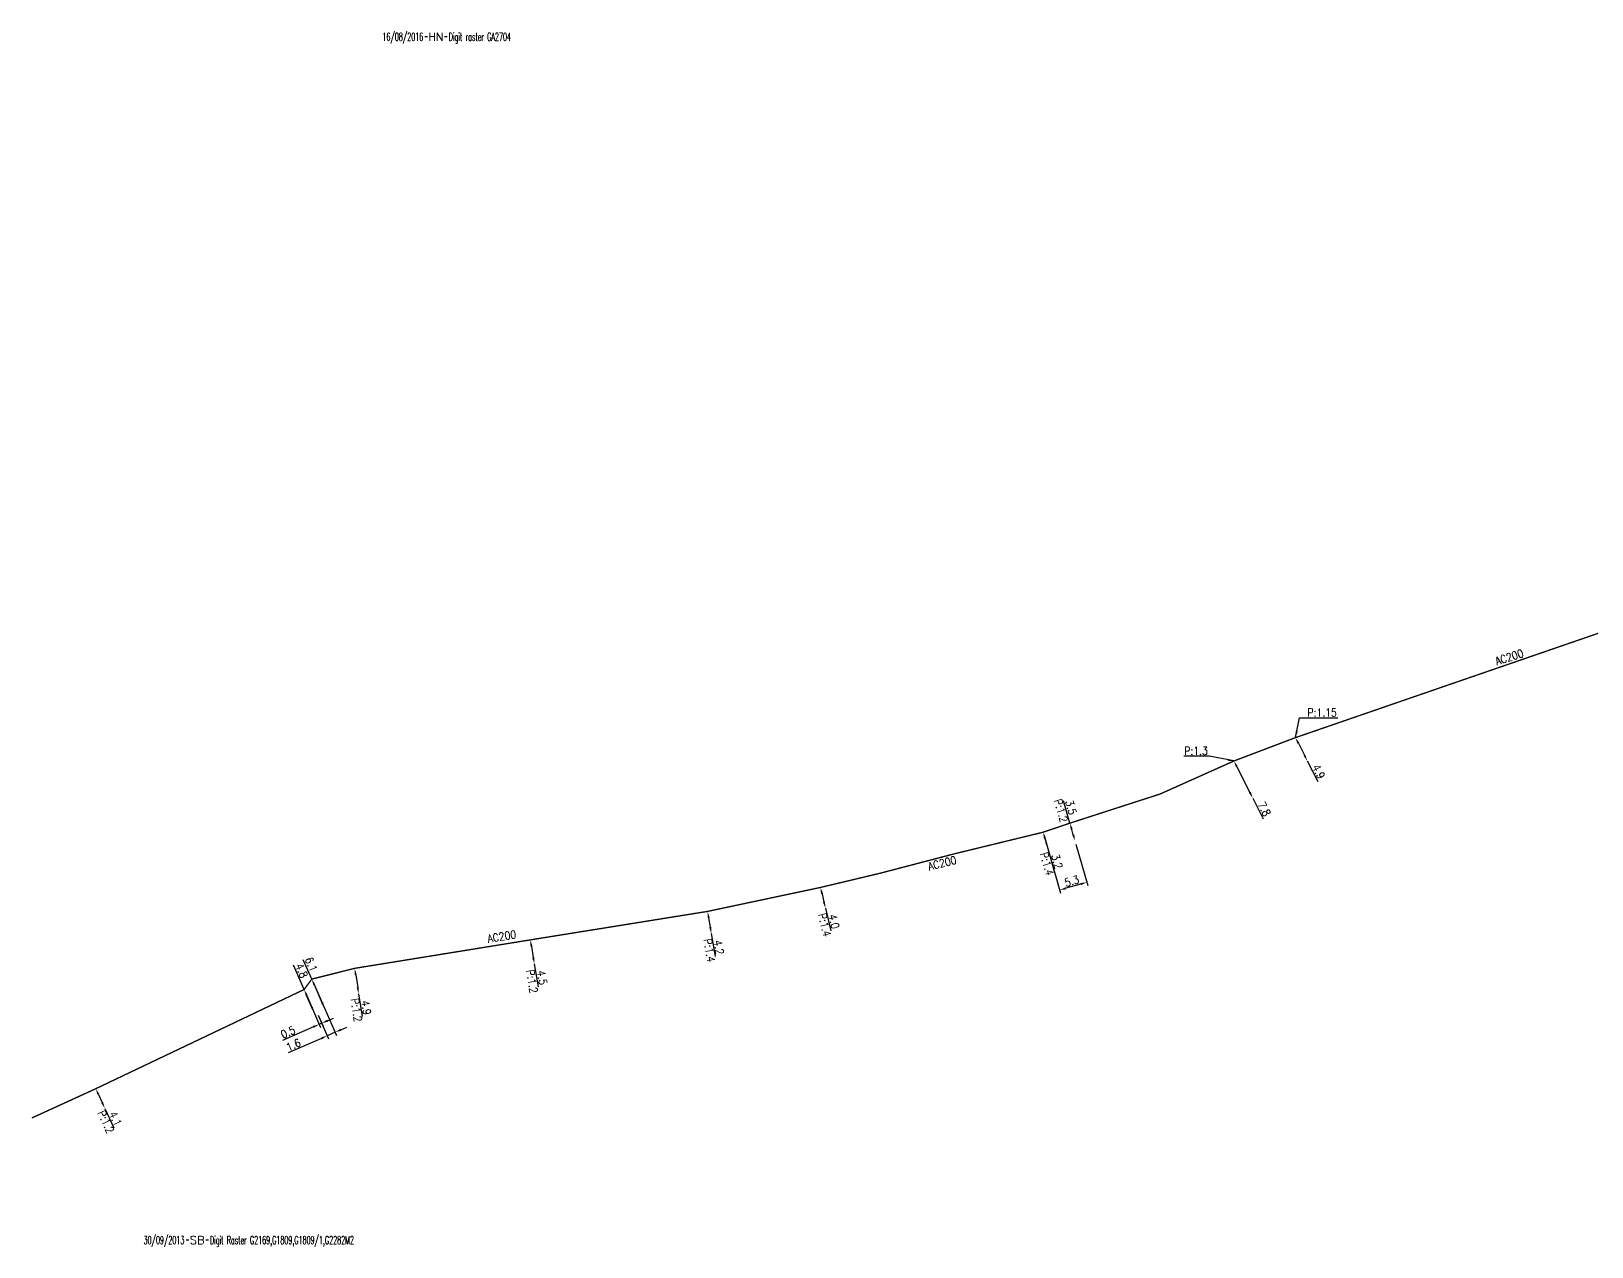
# Model space of a CAD drawing. Header units: millimetres. Extents: x 134000 to 135000, y 129000 to 130000.
# Drawn here: x 133999.9 to 134292.4, y 129760.6 to 129988.4 of the extents above; entities that cross this region are included whole.
import ezdxf
from ezdxf.enums import TextEntityAlignment as Align

# ---------------------------------------------------------------- set-up
doc = ezdxf.new("R2010")
doc.units = ezdxf.units.MM
doc.header["$PDMODE"] = 34
doc.layers.get('0').update_dxf_attribs({"linetype": 'CONTINUOUS'})
doc.layers.get('DEFPOINTS').update_dxf_attribs({"linetype": 'CONTINUOUS'})
doc.layers.add('G_120', color=4, linetype='CONTINUOUS')
doc.layers.add('G_910', color=7, linetype='CONTINUOUS')
doc.styles.get("Standard").update_dxf_attribs({"font": 'romans.shx', "width": 0.85})
doc.linetypes.add('G_TYPB_AP', pattern='A,5,-0.3,["o",Standard,S=1.5,R=0,X=0,Y=-0.5],-1.65', length=6.95)
doc.dimstyles.get("Standard").update_dxf_attribs({"dimtxt": 1.5, "dimasz": 1.2, "dimexe": 0.625, "dimexo": 0.625, "dimgap": 0.25, "dimtad": 1, "dimdec": 1, "dimzin": 0, "dimdsep": 46, "dimtxsty": 'Standard', "dimcen": -0.5, "dimadec": 0, "dimazin": 0, "dimtfac": 1, "dimtdec": 1, "dimtmove": 0, "dimatfit": 3, "dimfxl": 0, "dimtolj": 1, "dimtzin": 0, "dimarcsym": 0})

# ---------------------------------------------------------------- blocks, each defined once
blk = doc.blocks.new('*D71')
at = {"layer": 'DEFPOINTS', "color": 0, "linetype": 'Continuous', "transparency": 16777216}
for p in [(134011.98, 129790.21), (134013.67, 129786.53), (134013.67, 129786.53)]:
    blk.add_point(p, dxfattribs=at)
at = {"layer": 'G_120', "color": 0, "linetype": 'Continuous', "lineweight": -2, "transparency": 16777216}
for p, q in [((134012.48, 129789.12), (134013.17, 129787.62)), ((134013.67, 129786.53), (134015.34, 129782.89))]:
    blk.add_line(p, q, dxfattribs=at)
at = {"layer": 'G_120', "color": 0, "linetype": 'Continuous', "transparency": 16777216}
for points in [[(134012.66, 129789.21), (134012.3, 129789.04), (134011.98, 129790.21)], [(134013.35, 129787.71), (134012.99, 129787.54), (134013.67, 129786.53)]]:
    blk.add_solid(points, dxfattribs=at)
at = {"layer": 'G_120', "color": 0, "linetype": 'Continuous', "transparency": 16777216, "insert": (134015.67, 129784.58), "char_height": 1.5, "attachment_point": 5, "rotation": 294.6826}
blk.add_mtext('\\A1;4.1', dxfattribs=at)
blk = doc.blocks.new('*D72')
at = {"layer": 'DEFPOINTS', "color": 0, "linetype": 'Continuous', "transparency": 16777216}
for p in [(134051.03, 129808.8), (134053.43, 129804.56), (134054.35, 129802.48)]:
    blk.add_point(p, dxfattribs=at)
at = {"layer": 'G_120', "color": 0, "linetype": 'Continuous', "lineweight": -2, "transparency": 16777216}
for p, q in [((134051.28, 129808.23), (134054.13, 129801.71)), ((134053.68, 129803.99), (134054.6, 129801.91)), ((134052.78, 129801.8), (134046.97, 129799.25)), ((134054.35, 129802.48), (134053.88, 129802.28)), ((134055.44, 129802.96), (134056.54, 129803.44))]:
    blk.add_line(p, q, dxfattribs=at)
at = {"layer": 'G_120', "color": 0, "linetype": 'Continuous', "transparency": 16777216}
for points in [[(134052.7, 129801.98), (134052.87, 129801.61), (134053.88, 129802.28)], [(134055.36, 129803.15), (134055.53, 129802.78), (134054.35, 129802.48)]]:
    blk.add_solid(points, dxfattribs=at)
at = {"layer": 'G_120', "color": 0, "linetype": 'Continuous', "transparency": 16777216, "insert": (134048.02, 129800.8), "char_height": 1.5, "attachment_point": 5, "rotation": 23.6482}
blk.add_mtext('\\A1;0.5', dxfattribs=at)
blk = doc.blocks.new('*D73')
at = {"layer": 'DEFPOINTS', "color": 0, "linetype": 'Continuous', "transparency": 16777216}
for p in [(134051.03, 129808.8), (134052.97, 129804.36), (134052.98, 129804.36)]:
    blk.add_point(p, dxfattribs=at)
at = {"layer": 'G_120', "color": 0, "linetype": 'Continuous', "lineweight": -2, "transparency": 16777216}
for p, q in [((134051.03, 129808.8), (134049.02, 129813.39)), ((134052.49, 129805.46), (134051.51, 129807.7)), ((134052.4, 129804.11), (134052.4, 129804.11))]:
    blk.add_line(p, q, dxfattribs=at)
at = {"layer": 'G_120', "color": 0, "linetype": 'Continuous', "transparency": 16777216}
for points in [[(134051.69, 129807.79), (134051.33, 129807.62), (134051.03, 129808.8)], [(134052.67, 129805.54), (134052.31, 129805.38), (134052.97, 129804.36)]]:
    blk.add_solid(points, dxfattribs=at)
at = {"layer": 'G_120', "color": 0, "linetype": 'Continuous', "transparency": 16777216, "insert": (134050.57, 129812.34), "char_height": 1.5, "attachment_point": 5, "rotation": 293.6482}
blk.add_mtext('\\A1;4.8', dxfattribs=at)
blk = doc.blocks.new('*D74')
at = {"layer": 'DEFPOINTS', "color": 0, "linetype": 'Continuous', "transparency": 16777216}
for p in [(134052.47, 129810.75), (134053.43, 129804.57), (134055.38, 129800.13)]:
    blk.add_point(p, dxfattribs=at)
at = {"layer": 'G_120', "color": 0, "linetype": 'Continuous', "lineweight": -2, "transparency": 16777216}
for p, q in [((134052.72, 129810.18), (134057.1, 129800.2)), ((134053.68, 129803.99), (134055.63, 129799.56)), ((134057.94, 129801.26), (134059.04, 129801.74)), ((134054.28, 129799.65), (134048.05, 129796.91)), ((134056.84, 129800.78), (134055.38, 129800.13))]:
    blk.add_line(p, q, dxfattribs=at)
at = {"layer": 'G_120', "color": 0, "linetype": 'Continuous', "transparency": 16777216}
for points in [[(134057.86, 129801.44), (134058.02, 129801.08), (134056.84, 129800.78)], [(134054.2, 129799.83), (134054.36, 129799.47), (134055.38, 129800.13)]]:
    blk.add_solid(points, dxfattribs=at)
at = {"layer": 'G_120', "color": 0, "linetype": 'Continuous', "transparency": 16777216, "insert": (134049.02, 129798.43), "char_height": 1.5, "attachment_point": 5, "rotation": 23.7101}
blk.add_mtext('\\A1;1.6', dxfattribs=at)
blk = doc.blocks.new('*D75')
at = {"layer": 'DEFPOINTS', "color": 0, "linetype": 'Continuous', "transparency": 16777216}
for p in [(134052.47, 129810.75), (134054.9, 129805.21), (134054.9, 129805.21)]:
    blk.add_point(p, dxfattribs=at)
at = {"layer": 'G_120', "color": 0, "linetype": 'Continuous', "lineweight": -2, "transparency": 16777216}
for p, q in [((134052.47, 129810.75), (134050.88, 129814.36)), ((134054.42, 129806.31), (134052.95, 129809.65))]:
    blk.add_line(p, q, dxfattribs=at)
at = {"layer": 'G_120', "color": 0, "linetype": 'Continuous', "transparency": 16777216}
for points in [[(134053.13, 129809.73), (134052.76, 129809.57), (134052.47, 129810.75)], [(134054.6, 129806.39), (134054.23, 129806.23), (134054.9, 129805.21)]]:
    blk.add_solid(points, dxfattribs=at)
at = {"layer": 'G_120', "color": 0, "linetype": 'Continuous', "transparency": 16777216, "insert": (134052.35, 129813.51), "char_height": 1.5, "attachment_point": 5, "rotation": 293.7101}
blk.add_mtext('\\A1;6.1', dxfattribs=at)
blk = doc.blocks.new('*D76')
at = {"layer": 'DEFPOINTS', "color": 0, "linetype": 'Continuous', "transparency": 16777216}
for p in [(134060.51, 129812.77), (134061.26, 129807.98), (134061.26, 129807.98)]:
    blk.add_point(p, dxfattribs=at)
at = {"layer": 'G_120', "color": 0, "linetype": 'Continuous', "lineweight": -2, "transparency": 16777216}
for p, q in [((134060.7, 129811.58), (134061.08, 129809.16)), ((134061.26, 129807.98), (134061.94, 129803.72))]:
    blk.add_line(p, q, dxfattribs=at)
at = {"layer": 'G_120', "color": 0, "linetype": 'Continuous', "transparency": 16777216}
for points in [[(134060.89, 129811.61), (134060.5, 129811.55), (134060.51, 129812.77)], [(134061.28, 129809.19), (134060.88, 129809.13), (134061.26, 129807.98)]]:
    blk.add_solid(points, dxfattribs=at)
at = {"layer": 'G_120', "color": 0, "linetype": 'Continuous', "transparency": 16777216, "insert": (134062.68, 129805.41), "char_height": 1.5, "attachment_point": 5, "rotation": 278.9563}
blk.add_mtext('\\A1;4.9', dxfattribs=at)
blk = doc.blocks.new('*D77')
at = {"layer": 'DEFPOINTS', "color": 0, "linetype": 'Continuous', "transparency": 16777216}
for p in [(134093.43, 129818.1), (134094.19, 129813.62), (134094.19, 129813.62)]:
    blk.add_point(p, dxfattribs=at)
at = {"layer": 'G_120', "color": 0, "linetype": 'Continuous', "lineweight": -2, "transparency": 16777216}
for p, q in [((134093.63, 129816.92), (134093.99, 129814.8)), ((134094.19, 129813.62), (134094.93, 129809.31))]:
    blk.add_line(p, q, dxfattribs=at)
at = {"layer": 'G_120', "color": 0, "linetype": 'Continuous', "transparency": 16777216}
for points in [[(134093.83, 129816.96), (134093.43, 129816.89), (134093.43, 129818.1)], [(134094.19, 129814.84), (134093.79, 129814.77), (134094.19, 129813.62)]]:
    blk.add_solid(points, dxfattribs=at)
at = {"layer": 'G_120', "color": 0, "linetype": 'Continuous', "transparency": 16777216, "insert": (134095.65, 129811.04), "char_height": 1.5, "attachment_point": 5, "rotation": 279.736}
blk.add_mtext('\\A1;4.5', dxfattribs=at)
blk = doc.blocks.new('*D78')
at = {"layer": 'DEFPOINTS', "color": 0, "linetype": 'Continuous', "transparency": 16777216}
for p in [(134225.34, 129851.63), (134228.86, 129844.68), (134228.86, 129844.68)]:
    blk.add_point(p, dxfattribs=at)
at = {"layer": 'G_120', "color": 0, "linetype": 'Continuous', "lineweight": -2, "transparency": 16777216}
for p, q in [((134224.78, 129851.35), (134224.78, 129851.35)), ((134225.88, 129850.56), (134228.32, 129845.75)), ((134228.31, 129844.39), (134228.31, 129844.39)), ((134228.86, 129844.68), (134230.84, 129840.78))]:
    blk.add_line(p, q, dxfattribs=at)
at = {"layer": 'G_120', "color": 0, "linetype": 'Continuous', "transparency": 16777216}
for points in [[(134226.06, 129850.65), (134225.7, 129850.47), (134225.34, 129851.63)], [(134228.5, 129845.84), (134228.14, 129845.66), (134228.86, 129844.68)]]:
    blk.add_solid(points, dxfattribs=at)
at = {"layer": 'G_120', "color": 0, "linetype": 'Continuous', "transparency": 16777216, "insert": (134231.02, 129842.64), "char_height": 1.5, "attachment_point": 5, "rotation": 296.883}
blk.add_mtext('\\A1;7.8', dxfattribs=at)
blk = doc.blocks.new('*D79')
at = {"layer": 'DEFPOINTS', "color": 0, "linetype": 'Continuous', "transparency": 16777216}
for p in [(134147.84, 129827.93), (134148.76, 129824.03), (134148.76, 129824.03)]:
    blk.add_point(p, dxfattribs=at)
at = {"layer": 'G_120', "color": 0, "linetype": 'Continuous', "lineweight": -2, "transparency": 16777216}
for p, q in [((134148.45, 129828.07), (134148.45, 129828.07)), ((134148.12, 129826.76), (134148.48, 129825.2)), ((134148.76, 129824.03), (134149.76, 129819.78))]:
    blk.add_line(p, q, dxfattribs=at)
at = {"layer": 'G_120', "color": 0, "linetype": 'Continuous', "transparency": 16777216}
for points in [[(134148.31, 129826.8), (134147.92, 129826.71), (134147.84, 129827.93)], [(134148.68, 129825.25), (134148.29, 129825.16), (134148.76, 129824.03)]]:
    blk.add_solid(points, dxfattribs=at)
at = {"layer": 'G_120', "color": 0, "linetype": 'Continuous', "transparency": 16777216, "insert": (134150.37, 129821.55), "char_height": 1.5, "attachment_point": 5, "rotation": 283.2207}
blk.add_mtext('\\A1;4.0', dxfattribs=at)
blk = doc.blocks.new('*D80')
at = {"layer": 'DEFPOINTS', "color": 0, "linetype": 'Continuous', "transparency": 16777216}
for p in [(134126.67, 129823.44), (134127.35, 129819.3), (134127.35, 129819.3)]:
    blk.add_point(p, dxfattribs=at)
at = {"layer": 'G_120', "color": 0, "linetype": 'Continuous', "lineweight": -2, "transparency": 16777216}
for p, q in [((134126.87, 129822.26), (134127.16, 129820.48)), ((134127.35, 129819.3), (134128.06, 129814.99))]:
    blk.add_line(p, q, dxfattribs=at)
at = {"layer": 'G_120', "color": 0, "linetype": 'Continuous', "transparency": 16777216}
for points in [[(134127.06, 129822.29), (134126.67, 129822.23), (134126.67, 129823.44)], [(134127.36, 129820.52), (134126.96, 129820.45), (134127.35, 129819.3)]]:
    blk.add_solid(points, dxfattribs=at)
at = {"layer": 'G_120', "color": 0, "linetype": 'Continuous', "transparency": 16777216, "insert": (134128.79, 129816.71), "char_height": 1.5, "attachment_point": 5, "rotation": 279.3386}
blk.add_mtext('\\A1;4.2', dxfattribs=at)
blk = doc.blocks.new('*D81')
at = {"layer": 'DEFPOINTS', "color": 0, "linetype": 'Continuous', "transparency": 16777216}
for p in [(134194.6, 129839.98), (134195.55, 129836.66), (134195.55, 129836.66)]:
    blk.add_point(p, dxfattribs=at)
at = {"layer": 'G_120', "color": 0, "linetype": 'Continuous', "lineweight": -2, "transparency": 16777216}
for p, q in [((134194.6, 129839.98), (134193.4, 129844.18)), ((134194, 129839.8), (134194, 129839.8)), ((134195.22, 129837.81), (134194.93, 129838.82))]:
    blk.add_line(p, q, dxfattribs=at)
at = {"layer": 'G_120', "color": 0, "linetype": 'Continuous', "transparency": 16777216}
for points in [[(134195.12, 129838.88), (134194.74, 129838.77), (134194.6, 129839.98)], [(134195.41, 129837.87), (134195.03, 129837.76), (134195.55, 129836.66)]]:
    blk.add_solid(points, dxfattribs=at)
at = {"layer": 'G_120', "color": 0, "linetype": 'Continuous', "transparency": 16777216, "insert": (134194.79, 129842.93), "char_height": 1.5, "attachment_point": 5, "rotation": 285.9573}
blk.add_mtext('\\A1;3.5', dxfattribs=at)
blk = doc.blocks.new('*D82')
at = {"layer": 'DEFPOINTS', "color": 0, "linetype": 'Continuous', "transparency": 16777216}
for p in [(134189.57, 129838.28), (134195.55, 129836.66), (134192.67, 129827.44)]:
    blk.add_point(p, dxfattribs=at)
at = {"layer": 'G_120', "color": 0, "linetype": 'Continuous', "lineweight": -2, "transparency": 16777216}
for p, q in [((134189.74, 129837.68), (134192.84, 129826.83)), ((134195.72, 129836.06), (134197.94, 129828.29)), ((134196.61, 129828.56), (134193.83, 129827.77))]:
    blk.add_line(p, q, dxfattribs=at)
at = {"layer": 'G_120', "color": 0, "linetype": 'Continuous', "transparency": 16777216}
for points in [[(134193.77, 129827.96), (134193.88, 129827.57), (134192.67, 129827.44)], [(134196.56, 129828.75), (134196.67, 129828.37), (134197.77, 129828.89)]]:
    blk.add_solid(points, dxfattribs=at)
at = {"layer": 'G_120', "color": 0, "linetype": 'Continuous', "transparency": 16777216, "insert": (134194.95, 129829.13), "char_height": 1.5, "attachment_point": 5, "rotation": 15.9573}
blk.add_mtext('\\A1;5.3', dxfattribs=at)
blk = doc.blocks.new('*D83')
at = {"layer": 'DEFPOINTS', "color": 0, "linetype": 'Continuous', "transparency": 16777216}
for p in [(134189.57, 129838.28), (134190.45, 129835.2), (134190.45, 129835.2)]:
    blk.add_point(p, dxfattribs=at)
at = {"layer": 'G_120', "color": 0, "linetype": 'Continuous', "lineweight": -2, "transparency": 16777216}
for p, q in [((134189.9, 129837.12), (134190.12, 129836.35)), ((134190.45, 129835.2), (134191.65, 129831))]:
    blk.add_line(p, q, dxfattribs=at)
at = {"layer": 'G_120', "color": 0, "linetype": 'Continuous', "transparency": 16777216}
for points in [[(134190.09, 129837.18), (134189.71, 129837.07), (134189.57, 129838.28)], [(134190.31, 129836.41), (134189.93, 129836.3), (134190.45, 129835.2)]]:
    blk.add_solid(points, dxfattribs=at)
at = {"layer": 'G_120', "color": 0, "linetype": 'Continuous', "transparency": 16777216, "insert": (134192.18, 129832.8), "char_height": 1.5, "attachment_point": 5, "rotation": 285.9573}
blk.add_mtext('\\A1;3.2', dxfattribs=at)
blk = doc.blocks.new('*D84')
at = {"layer": 'DEFPOINTS', "color": 0, "linetype": 'Continuous', "transparency": 16777216}
for p in [(134236.88, 129856.01), (134239.09, 129851.64), (134239.09, 129851.64)]:
    blk.add_point(p, dxfattribs=at)
at = {"layer": 'G_120', "color": 0, "linetype": 'Continuous', "lineweight": -2, "transparency": 16777216}
for p, q in [((134237.42, 129854.94), (134238.55, 129852.71)), ((134239.09, 129851.64), (134241.04, 129847.79))]:
    blk.add_line(p, q, dxfattribs=at)
at = {"layer": 'G_120', "color": 0, "linetype": 'Continuous', "transparency": 16777216}
for points in [[(134237.6, 129855.03), (134237.24, 129854.85), (134236.88, 129856.01)], [(134238.73, 129852.8), (134238.37, 129852.62), (134239.09, 129851.64)]]:
    blk.add_solid(points, dxfattribs=at)
at = {"layer": 'G_120', "color": 0, "linetype": 'Continuous', "transparency": 16777216, "insert": (134241.23, 129849.63), "char_height": 1.5, "attachment_point": 5, "rotation": 296.8585}
blk.add_mtext('\\A1;4.9', dxfattribs=at)
blk = doc.blocks.new('GIS_MODF')
at = {"color": 0, "linetype": 'Continuous', "flags": 128}
for points in [[(-2.18, -0.01), (-1.68, -0.01)], [(1.52, -0.01), (2.02, -0.01)]]:
    blk.add_lwpolyline(points, dxfattribs=at)
at = {"color": 0, "linetype": 'Continuous', "width": 0.5}
blk.add_attdef('DATE', text='', height=1.5, dxfattribs=at).set_placement((-2.5, -0.8), align=Align.RIGHT)
at = {"color": 0, "linetype": 'Continuous', "width": 1.771291}
blk.add_attdef('USER', text='', height=1.5, dxfattribs=at).set_placement((-1.51, -0.8), (1.28, -0.8), align=Align.FIT)
at = {"color": 0, "linetype": 'Continuous', "width": 0.5}
blk.add_attdef('DESC', (2.29, -0.8), '', height=1.5, dxfattribs=at)

msp = doc.modelspace()

# ---------------------------------------------------------------- linework, layer by layer
at = {"layer": 'G_120', "linetype": 'G_TYPB_AP', "flags": 128}
msp.add_lwpolyline([(134000, 129784.73, 0.25, 0.25, 0), (134011.98, 129790.21, 0.25, 0.25, 0), (134051.03, 129808.8, 0.25, 0.25, 0), (134052.47, 129810.75, 0.25, 0.25, 0), (134060.51, 129812.77, 0.25, 0.25, 0), (134093.43, 129818.1, 0.25, 0.25, 0), (134126.67, 129823.44, 0.25, 0.25, 0), (134147.84, 129827.93, 0.25, 0.25, 0), (134159.05, 129830.6, 0.25, 0.25, 0), (134172.76, 129834.19, 0.25, 0.25, 0), (134189.57, 129838.28, 0.25, 0.25, 0), (134194.6, 129839.98, 0.25, 0.25, 0), (134211.5, 129845.44, 0.25, 0.25, 0), (134218.61, 129848.62, 0.25, 0.25, 0), (134225.34, 129851.63, 0.25, 0.25, 0), (134236.88, 129856.01, 0.25, 0.25, 0), (134301.61, 129878.31, 0.25, 0.25, 0), (134344.5, 129892.56, 0.25, 0.25, 0), (134369.21, 129901.77, 0.25, 0.25, 0), (134380.63, 129904.55, 0, 0, 0)], format="xyseb", dxfattribs=at)

# ---------------------------------------------------------------- block references
at = {"layer": 'G_910'}
ref = msp.add_blockref('GIS_MODF', (134075.86, 129987.41), dxfattribs=at)
ref.add_attrib('DATE', '16/08/2016', dxfattribs={"layer": '0', "color": 0, "linetype": 'Continuous', "height": 1.5, "width": 0.5}).set_placement((134073.36, 129986.61), align=Align.RIGHT)
ref.add_attrib('USER', 'HN', dxfattribs={"layer": '0', "color": 0, "linetype": 'Continuous', "height": 1.5, "width": 0.97421}).set_placement((134074.36, 129986.61), (134077.14, 129986.61), align=Align.FIT)
ref.add_attrib('DESC', 'Digit raster GA2704', (134078.15, 129986.61), dxfattribs={"layer": '0', "color": 0, "linetype": 'Continuous', "height": 1.5, "width": 0.5})
ref = msp.add_blockref('GIS_MODF', (134031.09, 129761.89), dxfattribs=at)
ref.add_attrib('DATE', '30/09/2013', dxfattribs={"layer": '0', "color": 0, "linetype": 'Continuous', "height": 1.5, "width": 0.5}).set_placement((134028.59, 129761.09), align=Align.RIGHT)
ref.add_attrib('USER', 'SB', dxfattribs={"layer": '0', "color": 0, "linetype": 'Continuous', "height": 1.5, "width": 1.025485}).set_placement((134029.58, 129761.09), (134032.36, 129761.09), align=Align.FIT)
ref.add_attrib('DESC', 'Digit Raster G2169,G1809,G1809/1,G2282M2', (134033.38, 129761.09), dxfattribs={"layer": '0', "color": 0, "linetype": 'Continuous', "height": 1.5, "width": 0.5})

# ---------------------------------------------------------------- texts
at = {"layer": 'G_120', "linetype": 'Continuous', "width": 0.85}
for s, rotation, p in [('AC200', 17.5209, (134276.96, 129871.09)), ('AC200', 13.9311, (134170.65, 129832.49)), ('P:1.4', 283.2207, (134148.62, 129820.93)), ('AC200', 9.2091, (134088.1, 129818.74)), ('P:1.4', 279.3386, (134127.01, 129816.14)), ('P:1.2', 279.736, (134093.76, 129810.33))]:
    msp.add_text(s, height=1.5, rotation=rotation, dxfattribs=at).set_placement(p, align=Align.MIDDLE)
at = {"layer": 'G_120', "linetype": 'Continuous', "char_height": 1.5}
for s, insert, attachment_point in [('P:1.15', (134239.11, 129859.96), 7), ('P:1.3', (134220.45, 129852.78), 9)]:
    msp.add_mtext(s, dxfattribs=dict(at, insert=insert, attachment_point=attachment_point))
for s, insert, attachment_point, rotation in [('P:1.2', (134192.81, 129839.99), 9, 285.9573), ('P:1.4', (134190.18, 129830.02), 9, 285.9573), ('P:1.2', (134061.24, 129807.26), 1, 278.9563), ('P:1.2', (134013.65, 129786.32), 1, 294.6826)]:
    msp.add_mtext(s, dxfattribs=dict(at, insert=insert, attachment_point=attachment_point, rotation=rotation))

# ---------------------------------------------------------------- dimensions: what is measured, and where the dimension line sits
at = {"layer": 'G_120', "linetype": 'Continuous'}
for base, p1, p2, angle, picture, middle in [((134239.09, 129851.64), (134236.88, 129856.01), (134239.09, 129851.64), 116.8585, '*D84', (134240.34, 129849.18)), ((134228.86, 129844.68), (134225.34, 129851.63), (134228.86, 129844.68), 116.883, '*D78', (134230.12, 129842.19)), ((134195.55, 129836.66), (134194.6, 129839.98), (134195.55, 129836.66), 105.9573, '*D81', (134193.83, 129842.65)), ((134192.67, 129827.44), (134195.55, 129836.66), (134189.57, 129838.28), 195.9573, '*D82', (134195.22, 129828.16)), ((134190.45, 129835.2), (134189.57, 129838.28), (134190.45, 129835.2), 105.9573, '*D83', (134191.22, 129832.52)), ((134148.76, 129824.03), (134147.84, 129827.93), (134148.76, 129824.03), 103.2207, '*D79', (134149.4, 129821.32)), ((134127.35, 129819.3), (134126.67, 129823.44), (134127.35, 129819.3), 99.3386, '*D80', (134127.81, 129816.55)), ((134094.19, 129813.62), (134093.43, 129818.1), (134094.19, 129813.62), 99.736, '*D77', (134094.67, 129810.87)), ((134052.97, 129804.36), (134051.03, 129808.8), (134052.98, 129804.36), 113.6482, '*D73', (134049.65, 129811.94)), ((134054.89800925, 129805.20912011), (134052.46524516, 129810.74844849), (134054.89800925, 129805.20912011), 113.71013659, '*D75', (134051.43053056, 129813.10446153)), ((134061.265, 129807.9765), (134060.5099, 129812.7674), (134061.265, 129807.9765), 98.9563, '*D76', (134061.6939, 129805.2548)), ((134055.38, 129800.13), (134052.47, 129810.75), (134053.43, 129804.57), 23.7101, '*D74', (134049.42, 129797.52)), ((134054.35, 129802.48), (134051.03, 129808.8), (134053.43, 129804.56), 203.6482, '*D72', (134048.42, 129799.89)), ((134013.6694, 129786.5319), (134011.9781, 129790.2121), (134013.6694, 129786.5319), 114.6826, '*D71', (134014.7566, 129784.1662))]:
    dim = msp.add_linear_dim(base=base, p1=p1, p2=p2, angle=angle, dimstyle='Standard', dxfattribs=at)
    dim.commit()
    dim.dimension.update_dxf_attribs({"geometry": picture, "text_midpoint": middle, "dimtype": 160})

# ---------------------------------------------------------------- leaders
at = {"layer": 'G_120', "linetype": 'Continuous', "annotation_type": 0, "has_hookline": 1}
for points, hookline_direction, text_width in [([(134236.88, 129856.01), (134237.66, 129859.71), (134238.86, 129859.71)], 0, 5.71), ([(134225.34, 129851.63), (134220.7, 129852.53)], 1, 4.49)]:
    msp.add_leader(points, dimstyle='Standard', dxfattribs=dict(at, hookline_direction=hookline_direction, text_width=text_width))

doc.saveas('drawing.dxf')
